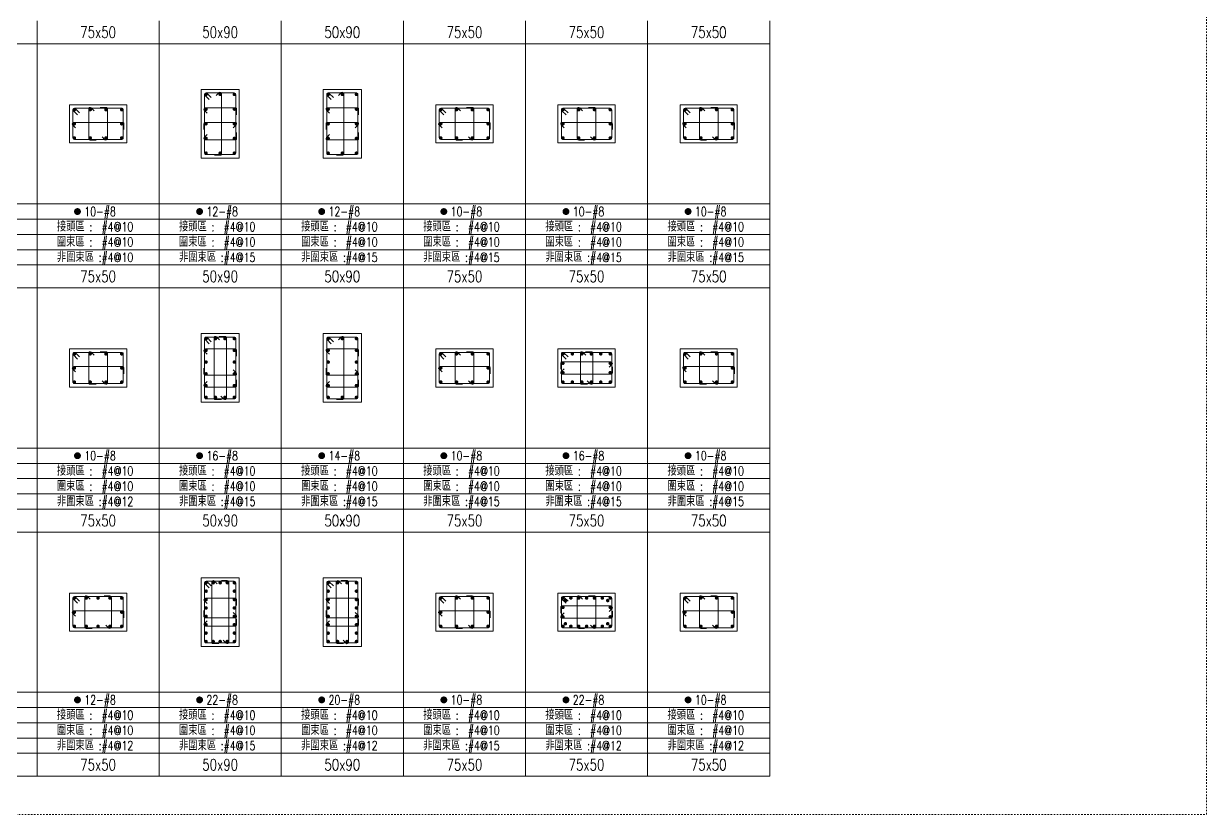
# Model space of a CAD drawing. Header units: millimetres. Extents: x 0 to 6378, y -2056 to 0.
# Drawn here: x 1614 to 3164, y -2056 to -1020 of the extents above; entities that cross this region are included whole.
import ezdxf
from ezdxf.enums import TextEntityAlignment as Align

# ---------------------------------------------------------------- set-up
doc = ezdxf.new("R2010")
doc.units = ezdxf.units.MM
doc.linetypes.add('DOT', pattern=[4, 2, -2])
for name, color, linetype in [('GirdBoundary', 3, 'Continuous'), ('GirdInner', 3, 'Continuous'), ('主筋斷面', 3, 'Continuous'), ('圖框', 7, 'DOT'), ('文字-主筋根數', 3, 'Continuous'), ('文字-剪力筋', 3, 'Continuous'), ('文字-剪力筋-BC', 3, 'Continuous'), ('文字-剪力筋-圍束區', 3, 'Continuous'), ('文字-斷面尺寸', 3, 'Continuous'), ('柱斷面線', 3, 'Continuous'), ('箍筋線', 2, 'Continuous')]:
    doc.layers.add(name, color=color, linetype=linetype)
doc.styles.add('simplex', font='simplex.shx', dxfattribs={"height": 0.2, "bigfont": 'chineset.shx'})

# ---------------------------------------------------------------- blocks, each defined once
blk = doc.blocks.new('Circle_Filled')
at = {"const_width": 0.5}
blk.add_lwpolyline([(-0.25, 0, 1), (0.25, 0, 1)], format="xyb", close=True, dxfattribs=at)

msp = doc.modelspace()

# ---------------------------------------------------------------- linework, layer by layer
at = {"layer": 'GirdBoundary', "lineweight": 5}
for points in [[(2592, -1016), (2592, -1046)], [(2592, -1046), (2592, -1256)], [(2592, -1256), (2592, -1276)], [(2592, -1276), (2592, -1296)], [(2592, -1296), (2592, -1316)], [(2592, -1316), (2592, -1336)], [(2592, -1336), (2592, -1366)], [(2592, -1366), (2592, -1576)], [(2592, -1576), (2592, -1596)], [(2592, -1596), (2592, -1616)], [(2592, -1616), (2592, -1636)], [(2592, -1636), (2592, -1656)], [(2592, -1656), (2592, -1686)], [(2592, -1686), (2592, -1896)], [(2592, -1896), (2592, -1916)], [(2592, -1916), (2592, -1936)], [(2592, -1936), (2592, -1956)], [(2592, -1956), (2592, -1976)], [(2592, -1976), (2592, -2006)], [(1472, -2006), (1632, -2006)], [(1632, -2006), (1792, -2006)], [(1792, -2006), (1952, -2006)], [(1952, -2006), (2112, -2006)], [(2112, -2006), (2272, -2006)], [(2272, -2006), (2432, -2006)], [(2432, -2006), (2592, -2006)]]:
    msp.add_lwpolyline(points, dxfattribs=at)
at = {"layer": 'GirdInner', "lineweight": 5}
for points in [[(1632, -1016), (1632, -1046)], [(1792, -1016), (1792, -1046)], [(1952, -1016), (1952, -1046)], [(2112, -1016), (2112, -1046)], [(2272, -1016), (2272, -1046)], [(2432, -1016), (2432, -1046)], [(1472, -1046), (1632, -1046)], [(1632, -1046), (1792, -1046)], [(1632, -1046), (1632, -1256)], [(1792, -1046), (1952, -1046)], [(1792, -1046), (1792, -1256)], [(1952, -1046), (2112, -1046)], [(1952, -1046), (1952, -1256)], [(2112, -1046), (2272, -1046)], [(2112, -1046), (2112, -1256)], [(2272, -1046), (2432, -1046)], [(2272, -1046), (2272, -1256)], [(2432, -1046), (2592, -1046)], [(2432, -1046), (2432, -1256)], [(1472, -1256), (1632, -1256)], [(1632, -1256), (1792, -1256)], [(1632, -1256), (1632, -1276)], [(1792, -1256), (1952, -1256)], [(1792, -1256), (1792, -1276)], [(1952, -1256), (2112, -1256)], [(1952, -1256), (1952, -1276)], [(2112, -1256), (2272, -1256)], [(2112, -1256), (2112, -1276)], [(2272, -1256), (2432, -1256)], [(2272, -1256), (2272, -1276)], [(2432, -1256), (2592, -1256)], [(2432, -1256), (2432, -1276)], [(1472, -1276), (1632, -1276)], [(1632, -1276), (1792, -1276)], [(1632, -1276), (1632, -1296)], [(1792, -1276), (1952, -1276)], [(1792, -1276), (1792, -1296)], [(1952, -1276), (2112, -1276)], [(1952, -1276), (1952, -1296)], [(2112, -1276), (2272, -1276)], [(2112, -1276), (2112, -1296)], [(2272, -1276), (2432, -1276)], [(2272, -1276), (2272, -1296)], [(2432, -1276), (2592, -1276)], [(2432, -1276), (2432, -1296)], [(1472, -1296), (1632, -1296)], [(1632, -1296), (1792, -1296)], [(1632, -1296), (1632, -1316)], [(1792, -1296), (1952, -1296)], [(1792, -1296), (1792, -1316)], [(1952, -1296), (2112, -1296)], [(1952, -1296), (1952, -1316)], [(2112, -1296), (2272, -1296)], [(2112, -1296), (2112, -1316)], [(2272, -1296), (2432, -1296)], [(2272, -1296), (2272, -1316)], [(2432, -1296), (2592, -1296)], [(2432, -1296), (2432, -1316)], [(1472, -1316), (1632, -1316)], [(1632, -1316), (1792, -1316)], [(1632, -1316), (1632, -1336)], [(1792, -1316), (1952, -1316)], [(1792, -1316), (1792, -1336)], [(1952, -1316), (2112, -1316)], [(1952, -1316), (1952, -1336)], [(2112, -1316), (2272, -1316)], [(2112, -1316), (2112, -1336)], [(2272, -1316), (2432, -1316)], [(2272, -1316), (2272, -1336)], [(2432, -1316), (2592, -1316)], [(2432, -1316), (2432, -1336)], [(1472, -1336), (1632, -1336)], [(1632, -1336), (1792, -1336)], [(1632, -1336), (1632, -1366)], [(1792, -1336), (1952, -1336)], [(1792, -1336), (1792, -1366)], [(1952, -1336), (2112, -1336)], [(1952, -1336), (1952, -1366)], [(2112, -1336), (2272, -1336)], [(2112, -1336), (2112, -1366)], [(2272, -1336), (2432, -1336)], [(2272, -1336), (2272, -1366)], [(2432, -1336), (2592, -1336)], [(2432, -1336), (2432, -1366)], [(1472, -1366), (1632, -1366)], [(1632, -1366), (1792, -1366)], [(1632, -1366), (1632, -1576)], [(1792, -1366), (1952, -1366)], [(1792, -1366), (1792, -1576)], [(1952, -1366), (2112, -1366)], [(1952, -1366), (1952, -1576)], [(2112, -1366), (2272, -1366)], [(2112, -1366), (2112, -1576)], [(2272, -1366), (2432, -1366)], [(2272, -1366), (2272, -1576)], [(2432, -1366), (2592, -1366)], [(2432, -1366), (2432, -1576)], [(1472, -1576), (1632, -1576)], [(1632, -1576), (1792, -1576)], [(1632, -1576), (1632, -1596)], [(1792, -1576), (1952, -1576)], [(1792, -1576), (1792, -1596)], [(1952, -1576), (2112, -1576)], [(1952, -1576), (1952, -1596)], [(2112, -1576), (2272, -1576)], [(2112, -1576), (2112, -1596)], [(2272, -1576), (2432, -1576)], [(2272, -1576), (2272, -1596)], [(2432, -1576), (2592, -1576)], [(2432, -1576), (2432, -1596)], [(1472, -1596), (1632, -1596)], [(1632, -1596), (1792, -1596)], [(1632, -1596), (1632, -1616)], [(1792, -1596), (1952, -1596)], [(1792, -1596), (1792, -1616)], [(1952, -1596), (2112, -1596)], [(1952, -1596), (1952, -1616)], [(2112, -1596), (2272, -1596)], [(2112, -1596), (2112, -1616)], [(2272, -1596), (2432, -1596)], [(2272, -1596), (2272, -1616)], [(2432, -1596), (2592, -1596)], [(2432, -1596), (2432, -1616)], [(1472, -1616), (1632, -1616)], [(1632, -1616), (1792, -1616)], [(1632, -1616), (1632, -1636)], [(1792, -1616), (1952, -1616)], [(1792, -1616), (1792, -1636)], [(1952, -1616), (2112, -1616)], [(1952, -1616), (1952, -1636)], [(2112, -1616), (2272, -1616)], [(2112, -1616), (2112, -1636)], [(2272, -1616), (2432, -1616)], [(2272, -1616), (2272, -1636)], [(2432, -1616), (2592, -1616)], [(2432, -1616), (2432, -1636)], [(1472, -1636), (1632, -1636)], [(1632, -1636), (1792, -1636)], [(1632, -1636), (1632, -1656)], [(1792, -1636), (1952, -1636)], [(1792, -1636), (1792, -1656)], [(1952, -1636), (2112, -1636)], [(1952, -1636), (1952, -1656)], [(2112, -1636), (2272, -1636)], [(2112, -1636), (2112, -1656)], [(2272, -1636), (2432, -1636)], [(2272, -1636), (2272, -1656)], [(2432, -1636), (2592, -1636)], [(2432, -1636), (2432, -1656)], [(1472, -1656), (1632, -1656)], [(1632, -1656), (1792, -1656)], [(1632, -1656), (1632, -1686)], [(1792, -1656), (1952, -1656)], [(1792, -1656), (1792, -1686)], [(1952, -1656), (2112, -1656)], [(1952, -1656), (1952, -1686)], [(2112, -1656), (2272, -1656)], [(2112, -1656), (2112, -1686)], [(2272, -1656), (2432, -1656)], [(2272, -1656), (2272, -1686)], [(2432, -1656), (2592, -1656)], [(2432, -1656), (2432, -1686)], [(1472, -1686), (1632, -1686)], [(1632, -1686), (1792, -1686)], [(1632, -1686), (1632, -1896)], [(1792, -1686), (1952, -1686)], [(1792, -1686), (1792, -1896)], [(1952, -1686), (2112, -1686)], [(1952, -1686), (1952, -1896)], [(2112, -1686), (2272, -1686)], [(2112, -1686), (2112, -1896)], [(2272, -1686), (2432, -1686)], [(2272, -1686), (2272, -1896)], [(2432, -1686), (2592, -1686)], [(2432, -1686), (2432, -1896)], [(1472, -1896), (1632, -1896)], [(1632, -1896), (1792, -1896)], [(1632, -1896), (1632, -1916)], [(1792, -1896), (1952, -1896)], [(1792, -1896), (1792, -1916)], [(1952, -1896), (2112, -1896)], [(1952, -1896), (1952, -1916)], [(2112, -1896), (2272, -1896)], [(2112, -1896), (2112, -1916)], [(2272, -1896), (2432, -1896)], [(2272, -1896), (2272, -1916)], [(2432, -1896), (2592, -1896)], [(2432, -1896), (2432, -1916)], [(1472, -1916), (1632, -1916)], [(1632, -1916), (1792, -1916)], [(1632, -1916), (1632, -1936)], [(1792, -1916), (1952, -1916)], [(1792, -1916), (1792, -1936)], [(1952, -1916), (2112, -1916)], [(1952, -1916), (1952, -1936)], [(2112, -1916), (2272, -1916)], [(2112, -1916), (2112, -1936)], [(2272, -1916), (2432, -1916)], [(2272, -1916), (2272, -1936)], [(2432, -1916), (2592, -1916)], [(2432, -1916), (2432, -1936)], [(1472, -1936), (1632, -1936)], [(1632, -1936), (1792, -1936)], [(1632, -1936), (1632, -1956)], [(1792, -1936), (1952, -1936)], [(1792, -1936), (1792, -1956)], [(1952, -1936), (2112, -1936)], [(1952, -1936), (1952, -1956)], [(2112, -1936), (2272, -1936)], [(2112, -1936), (2112, -1956)], [(2272, -1936), (2432, -1936)], [(2272, -1936), (2272, -1956)], [(2432, -1936), (2592, -1936)], [(2432, -1936), (2432, -1956)], [(1472, -1956), (1632, -1956)], [(1632, -1956), (1792, -1956)], [(1632, -1956), (1632, -1976)], [(1792, -1956), (1952, -1956)], [(1792, -1956), (1792, -1976)], [(1952, -1956), (2112, -1956)], [(1952, -1956), (1952, -1976)], [(2112, -1956), (2272, -1956)], [(2112, -1956), (2112, -1976)], [(2272, -1956), (2432, -1956)], [(2272, -1956), (2272, -1976)], [(2432, -1956), (2592, -1956)], [(2432, -1956), (2432, -1976)], [(1472, -1976), (1632, -1976)], [(1632, -1976), (1792, -1976)], [(1632, -1976), (1632, -2006)], [(1792, -1976), (1952, -1976)], [(1792, -1976), (1792, -2006)], [(1952, -1976), (2112, -1976)], [(1952, -1976), (1952, -2006)], [(2112, -1976), (2272, -1976)], [(2112, -1976), (2112, -2006)], [(2272, -1976), (2432, -1976)], [(2272, -1976), (2272, -2006)], [(2432, -1976), (2592, -1976)], [(2432, -1976), (2432, -2006)]]:
    msp.add_lwpolyline(points, dxfattribs=at)
at = {"layer": '圖框', "lineweight": 5}
msp.add_lwpolyline([(0, -2056), (3164, -2056), (3164, 0), (0, 0), (0, -2056)], dxfattribs=at)
at = {"layer": '柱斷面線', "lineweight": 5}
for points in [[(1847, -1196), (1897, -1196), (1897, -1106), (1847, -1106), (1847, -1196)], [(2007, -1196), (2057, -1196), (2057, -1106), (2007, -1106), (2007, -1196)], [(1674.5, -1176), (1749.5, -1176), (1749.5, -1126), (1674.5, -1126), (1674.5, -1176)], [(2154.5, -1176), (2229.5, -1176), (2229.5, -1126), (2154.5, -1126), (2154.5, -1176)], [(2314.5, -1176), (2389.5, -1176), (2389.5, -1126), (2314.5, -1126), (2314.5, -1176)], [(2474.5, -1176), (2549.5, -1176), (2549.5, -1126), (2474.5, -1126), (2474.5, -1176)], [(1847, -1516), (1897, -1516), (1897, -1426), (1847, -1426), (1847, -1516)], [(2007, -1516), (2057, -1516), (2057, -1426), (2007, -1426), (2007, -1516)], [(1674.5, -1496), (1749.5, -1496), (1749.5, -1446), (1674.5, -1446), (1674.5, -1496)], [(2154.5, -1496), (2229.5, -1496), (2229.5, -1446), (2154.5, -1446), (2154.5, -1496)], [(2314.5, -1496), (2389.5, -1496), (2389.5, -1446), (2314.5, -1446), (2314.5, -1496)], [(2474.5, -1496), (2549.5, -1496), (2549.5, -1446), (2474.5, -1446), (2474.5, -1496)], [(1847, -1836), (1897, -1836), (1897, -1746), (1847, -1746), (1847, -1836)], [(2007, -1836), (2057, -1836), (2057, -1746), (2007, -1746), (2007, -1836)], [(1674.5, -1816), (1749.5, -1816), (1749.5, -1766), (1674.5, -1766), (1674.5, -1816)], [(2154.5, -1816), (2229.5, -1816), (2229.5, -1766), (2154.5, -1766), (2154.5, -1816)], [(2314.5, -1816), (2389.5, -1816), (2389.5, -1766), (2314.5, -1766), (2314.5, -1816)], [(2474.5, -1816), (2549.5, -1816), (2549.5, -1766), (2474.5, -1766), (2474.5, -1816)]]:
    msp.add_lwpolyline(points, dxfattribs=at)
at = {"layer": '箍筋線', "lineweight": 5}
for points in [[(1860.3, -1116.6), (1854.9, -1111.2, 0.668179), (1851.6, -1112.5), (1851.6, -1189.5, 0.414214), (1853.5, -1191.4), (1890.5, -1191.4, 0.414214), (1892.4, -1189.5), (1892.4, -1112.5, 0.414214), (1890.5, -1110.6), (1853.5, -1110.6, 0.668179), (1852.2, -1113.9), (1857.6, -1119.3)], [(1866.8, -1114.1), (1870.7, -1110.2, -0.668179), (1873.9, -1111.6), (1873.9, -1190.4, -0.414214), (1872, -1192.3), (1864.4, -1192.3)], [(2020.3, -1116.6), (2014.9, -1111.2, 0.668179), (2011.6, -1112.5), (2011.6, -1189.5, 0.414214), (2013.5, -1191.4), (2050.5, -1191.4, 0.414214), (2052.4, -1189.5), (2052.4, -1112.5, 0.414214), (2050.5, -1110.6), (2013.5, -1110.6, 0.668179), (2012.2, -1113.9), (2017.6, -1119.3)], [(2026.8, -1114.1), (2030.7, -1110.2, -0.668179), (2033.9, -1111.6), (2033.9, -1190.4, -0.414214), (2032, -1192.3), (2024.4, -1192.3)], [(1687.8, -1136.6), (1682.4, -1131.2, 0.668179), (1679.1, -1132.5), (1679.1, -1169.5, 0.414214), (1681, -1171.4), (1743, -1171.4, 0.414214), (1744.9, -1169.5), (1744.9, -1132.5, 0.414214), (1743, -1130.6), (1681, -1130.6, 0.668179), (1679.7, -1133.9), (1685.1, -1139.3)], [(1706.8, -1134.1), (1703, -1130.2, 0.668179), (1699.8, -1131.6), (1699.8, -1170.4, 0.414214), (1701.7, -1172.3), (1709.3, -1172.3)], [(1717.2, -1167.9), (1721, -1171.8, 0.668179), (1724.2, -1170.4), (1724.2, -1131.6, 0.414214), (1722.3, -1129.7), (1714.7, -1129.7)], [(1855.1, -1136.9), (1851.2, -1133.1, -0.668179), (1852.6, -1129.9), (1891.4, -1129.9, -0.414214), (1893.3, -1131.8), (1893.3, -1139.4)], [(2015.1, -1136.9), (2011.2, -1133.1, -0.668179), (2012.6, -1129.9), (2051.4, -1129.9, -0.414214), (2053.3, -1131.8), (2053.3, -1139.4)], [(2167.8, -1136.6), (2162.4, -1131.2, 0.668179), (2159.1, -1132.5), (2159.1, -1169.5, 0.414214), (2161, -1171.4), (2223, -1171.4, 0.414214), (2224.9, -1169.5), (2224.9, -1132.5, 0.414214), (2223, -1130.6), (2161, -1130.6, 0.668179), (2159.7, -1133.9), (2165.1, -1139.3)], [(2186.8, -1134.1), (2183, -1130.2, 0.668179), (2179.8, -1131.6), (2179.8, -1170.4, 0.414214), (2181.7, -1172.3), (2189.3, -1172.3)], [(2197.2, -1167.9), (2201, -1171.8, 0.668179), (2204.2, -1170.4), (2204.2, -1131.6, 0.414214), (2202.3, -1129.7), (2194.7, -1129.7)], [(2327.8, -1136.6), (2322.4, -1131.2, 0.668179), (2319.1, -1132.5), (2319.1, -1169.5, 0.414214), (2321, -1171.4), (2383, -1171.4, 0.414214), (2384.9, -1169.5), (2384.9, -1132.5, 0.414214), (2383, -1130.6), (2321, -1130.6, 0.668179), (2319.7, -1133.9), (2325.1, -1139.3)], [(2346.8, -1134.1), (2343, -1130.2, 0.668179), (2339.8, -1131.6), (2339.8, -1170.4, 0.414214), (2341.7, -1172.3), (2349.3, -1172.3)], [(2357.2, -1167.9), (2361, -1171.8, 0.668179), (2364.2, -1170.4), (2364.2, -1131.6, 0.414214), (2362.3, -1129.7), (2354.7, -1129.7)], [(2487.8, -1136.6), (2482.4, -1131.2, 0.668179), (2479.1, -1132.5), (2479.1, -1169.5, 0.414214), (2481, -1171.4), (2543, -1171.4, 0.414214), (2544.9, -1169.5), (2544.9, -1132.5, 0.414214), (2543, -1130.6), (2481, -1130.6, 0.668179), (2479.7, -1133.9), (2485.1, -1139.3)], [(2506.8, -1134.1), (2503, -1130.2, 0.668179), (2499.8, -1131.6), (2499.8, -1170.4, 0.414214), (2501.7, -1172.3), (2509.3, -1172.3)], [(2517.2, -1167.9), (2521, -1171.8, 0.668179), (2524.2, -1170.4), (2524.2, -1131.6, 0.414214), (2522.3, -1129.7), (2514.7, -1129.7)], [(1682.6, -1156.2), (1678.7, -1152.3, -0.668179), (1680.1, -1149.1), (1743.9, -1149.1, -0.414214), (1745.8, -1151), (1745.8, -1158.6)], [(1888.9, -1156.2), (1892.8, -1152.3, 0.668179), (1891.4, -1149.1), (1852.6, -1149.1, 0.414214), (1850.7, -1151), (1850.7, -1158.6)], [(2048.9, -1156.2), (2052.8, -1152.3, 0.668179), (2051.4, -1149.1), (2012.6, -1149.1, 0.414214), (2010.7, -1151), (2010.7, -1158.6)], [(2162.6, -1156.2), (2158.7, -1152.3, -0.668179), (2160.1, -1149.1), (2223.9, -1149.1, -0.414214), (2225.8, -1151), (2225.8, -1158.6)], [(2322.6, -1156.2), (2318.7, -1152.3, -0.668179), (2320.1, -1149.1), (2383.9, -1149.1, -0.414214), (2385.8, -1151), (2385.8, -1158.6)], [(2482.6, -1156.2), (2478.7, -1152.3, -0.668179), (2480.1, -1149.1), (2543.9, -1149.1, -0.414214), (2545.8, -1151), (2545.8, -1158.6)], [(1855.1, -1165.1), (1851.2, -1168.9, 0.668179), (1852.6, -1172.1), (1891.4, -1172.1, 0.414214), (1893.3, -1170.2), (1893.3, -1162.6)], [(2015.1, -1165.1), (2011.2, -1168.9, 0.668179), (2012.6, -1172.1), (2051.4, -1172.1, 0.414214), (2053.3, -1170.2), (2053.3, -1162.6)], [(1860.3, -1436.6), (1854.9, -1431.2, 0.668179), (1851.6, -1432.5), (1851.6, -1509.5, 0.414214), (1853.5, -1511.4), (1890.5, -1511.4, 0.414214), (1892.4, -1509.5), (1892.4, -1432.5, 0.414214), (1890.5, -1430.6), (1853.5, -1430.6, 0.668179), (1852.2, -1433.9), (1857.6, -1439.3)], [(1871, -1434.1), (1867.2, -1430.2, 0.668179), (1863.9, -1431.6), (1863.9, -1510.4, 0.414214), (1865.8, -1512.3), (1873.5, -1512.3)], [(1873, -1507.9), (1876.8, -1511.8, 0.668179), (1880.1, -1510.4), (1880.1, -1431.6, 0.414214), (1878.2, -1429.7), (1870.5, -1429.7)], [(2020.3, -1436.6), (2014.9, -1431.2, 0.668179), (2011.6, -1432.5), (2011.6, -1509.5, 0.414214), (2013.5, -1511.4), (2050.5, -1511.4, 0.414214), (2052.4, -1509.5), (2052.4, -1432.5, 0.414214), (2050.5, -1430.6), (2013.5, -1430.6, 0.668179), (2012.2, -1433.9), (2017.6, -1439.3)], [(2026.8, -1434.1), (2030.7, -1430.2, -0.668179), (2033.9, -1431.6), (2033.9, -1510.4, -0.414214), (2032, -1512.3), (2024.4, -1512.3)], [(1687.8, -1456.6), (1682.4, -1451.2, 0.668179), (1679.1, -1452.5), (1679.1, -1489.5, 0.414214), (1681, -1491.4), (1743, -1491.4, 0.414214), (1744.9, -1489.5), (1744.9, -1452.5, 0.414214), (1743, -1450.6), (1681, -1450.6, 0.668179), (1679.7, -1453.9), (1685.1, -1459.3)], [(1706.8, -1454.1), (1703, -1450.2, 0.668179), (1699.8, -1451.6), (1699.8, -1490.4, 0.414214), (1701.7, -1492.3), (1709.3, -1492.3)], [(1717.2, -1487.9), (1721, -1491.8, 0.668179), (1724.2, -1490.4), (1724.2, -1451.6, 0.414214), (1722.3, -1449.7), (1714.7, -1449.7)], [(1855.1, -1453.1), (1851.2, -1449.3, -0.668179), (1852.6, -1446), (1891.4, -1446, -0.414214), (1893.3, -1447.9), (1893.3, -1455.5)], [(2015.1, -1453.1), (2011.2, -1449.3, -0.668179), (2012.6, -1446), (2051.4, -1446, -0.414214), (2053.3, -1447.9), (2053.3, -1455.5)], [(2167.8, -1456.6), (2162.4, -1451.2, 0.668179), (2159.1, -1452.5), (2159.1, -1489.5, 0.414214), (2161, -1491.4), (2223, -1491.4, 0.414214), (2224.9, -1489.5), (2224.9, -1452.5, 0.414214), (2223, -1450.6), (2161, -1450.6, 0.668179), (2159.7, -1453.9), (2165.1, -1459.3)], [(2186.8, -1454.1), (2183, -1450.2, 0.668179), (2179.8, -1451.6), (2179.8, -1490.4, 0.414214), (2181.7, -1492.3), (2189.3, -1492.3)], [(2197.2, -1487.9), (2201, -1491.8, 0.668179), (2204.2, -1490.4), (2204.2, -1451.6, 0.414214), (2202.3, -1449.7), (2194.7, -1449.7)], [(2327.8, -1456.6), (2322.4, -1451.2, 0.668179), (2319.1, -1452.5), (2319.1, -1489.5, 0.414214), (2321, -1491.4), (2383, -1491.4, 0.414214), (2384.9, -1489.5), (2384.9, -1452.5, 0.414214), (2383, -1450.6), (2321, -1450.6, 0.668179), (2319.7, -1453.9), (2325.1, -1459.3)], [(2351, -1454.1), (2347.2, -1450.2, 0.668179), (2343.9, -1451.6), (2343.9, -1490.4, 0.414214), (2345.8, -1492.3), (2353.4, -1492.3)], [(2353, -1487.9), (2356.8, -1491.8, 0.668179), (2360.1, -1490.4), (2360.1, -1451.6, 0.414214), (2358.2, -1449.7), (2350.6, -1449.7)], [(2487.8, -1456.6), (2482.4, -1451.2, 0.668179), (2479.1, -1452.5), (2479.1, -1489.5, 0.414214), (2481, -1491.4), (2543, -1491.4, 0.414214), (2544.9, -1489.5), (2544.9, -1452.5, 0.414214), (2543, -1450.6), (2481, -1450.6, 0.668179), (2479.7, -1453.9), (2485.1, -1459.3)], [(2506.8, -1454.1), (2503, -1450.2, 0.668179), (2499.8, -1451.6), (2499.8, -1490.4, 0.414214), (2501.7, -1492.3), (2509.3, -1492.3)], [(2517.2, -1487.9), (2521, -1491.8, 0.668179), (2524.2, -1490.4), (2524.2, -1451.6, 0.414214), (2522.3, -1449.7), (2514.7, -1449.7)], [(1682.6, -1476.2), (1678.7, -1472.3, -0.668179), (1680.1, -1469.1), (1743.9, -1469.1, -0.414214), (1745.8, -1471), (1745.8, -1478.6)], [(1888.9, -1473.5), (1892.8, -1477.3, -0.668179), (1891.4, -1480.6), (1852.6, -1480.6, -0.414214), (1850.7, -1478.7), (1850.7, -1471.1)], [(2048.9, -1473.5), (2052.8, -1477.3, -0.668179), (2051.4, -1480.6), (2012.6, -1480.6, -0.414214), (2010.7, -1478.7), (2010.7, -1471.1)], [(2162.6, -1476.2), (2158.7, -1472.3, -0.668179), (2160.1, -1469.1), (2223.9, -1469.1, -0.414214), (2225.8, -1471), (2225.8, -1478.6)], [(2381.4, -1470), (2385.3, -1466.2, 0.668179), (2383.9, -1462.9), (2320.1, -1462.9, 0.414214), (2318.2, -1464.8), (2318.2, -1472.5)], [(2322.6, -1472), (2318.7, -1475.8, 0.668179), (2320.1, -1479.1), (2383.9, -1479.1, 0.414214), (2385.8, -1477.2), (2385.8, -1469.5)], [(2482.6, -1476.2), (2478.7, -1472.3, -0.668179), (2480.1, -1469.1), (2543.9, -1469.1, -0.414214), (2545.8, -1471), (2545.8, -1478.6)], [(1855.1, -1488.9), (1851.2, -1492.7, 0.668179), (1852.6, -1496), (1891.4, -1496, 0.414214), (1893.3, -1494.1), (1893.3, -1486.5)], [(2015.1, -1488.9), (2011.2, -1492.7, 0.668179), (2012.6, -1496), (2051.4, -1496, 0.414214), (2053.3, -1494.1), (2053.3, -1486.5)], [(1860.3, -1756.6), (1854.9, -1751.2, 0.668179), (1851.6, -1752.5), (1851.6, -1829.5, 0.414214), (1853.5, -1831.4), (1890.5, -1831.4, 0.414214), (1892.4, -1829.5), (1892.4, -1752.5, 0.414214), (1890.5, -1750.6), (1853.5, -1750.6, 0.668179), (1852.2, -1753.9), (1857.6, -1759.3)], [(1867.9, -1754.1), (1864.1, -1750.2, 0.668179), (1860.9, -1751.6), (1860.9, -1830.4, 0.414214), (1862.8, -1832.3), (1870.4, -1832.3)], [(1876.1, -1827.9), (1879.9, -1831.8, 0.668179), (1883.1, -1830.4), (1883.1, -1751.6, 0.414214), (1881.2, -1749.7), (1873.6, -1749.7)], [(2020.3, -1756.6), (2014.9, -1751.2, 0.668179), (2011.6, -1752.5), (2011.6, -1829.5, 0.414214), (2013.5, -1831.4), (2050.5, -1831.4, 0.414214), (2052.4, -1829.5), (2052.4, -1752.5, 0.414214), (2050.5, -1750.6), (2013.5, -1750.6, 0.668179), (2012.2, -1753.9), (2017.6, -1759.3)], [(2031, -1754.1), (2027.2, -1750.2, 0.668179), (2023.9, -1751.6), (2023.9, -1830.4, 0.414214), (2025.8, -1832.3), (2033.5, -1832.3)], [(2033, -1827.9), (2036.8, -1831.8, 0.668179), (2040.1, -1830.4), (2040.1, -1751.6, 0.414214), (2038.2, -1749.7), (2030.5, -1749.7)], [(1687.8, -1776.6), (1682.4, -1771.2, 0.668179), (1679.1, -1772.5), (1679.1, -1809.5, 0.414214), (1681, -1811.4), (1743, -1811.4, 0.414214), (1744.9, -1809.5), (1744.9, -1772.5, 0.414214), (1743, -1770.6), (1681, -1770.6, 0.668179), (1679.7, -1773.9), (1685.1, -1779.3)], [(1701.7, -1774.1), (1697.9, -1770.2, 0.668179), (1694.6, -1771.6), (1694.6, -1810.4, 0.414214), (1696.5, -1812.3), (1704.1, -1812.3)], [(1722.3, -1807.9), (1726.1, -1811.8, 0.668179), (1729.4, -1810.4), (1729.4, -1771.6, 0.414214), (1727.5, -1769.7), (1719.9, -1769.7)], [(1855.1, -1779.7), (1851.2, -1775.9, -0.668179), (1852.6, -1772.6), (1891.4, -1772.6, -0.414214), (1893.3, -1774.5), (1893.3, -1782.1)], [(2015.1, -1779.7), (2011.2, -1775.9, -0.668179), (2012.6, -1772.6), (2051.4, -1772.6, -0.414214), (2053.3, -1774.5), (2053.3, -1782.1)], [(2167.8, -1776.6), (2162.4, -1771.2, 0.668179), (2159.1, -1772.5), (2159.1, -1809.5, 0.414214), (2161, -1811.4), (2223, -1811.4, 0.414214), (2224.9, -1809.5), (2224.9, -1772.5, 0.414214), (2223, -1770.6), (2161, -1770.6, 0.668179), (2159.7, -1773.9), (2165.1, -1779.3)], [(2186.8, -1774.1), (2183, -1770.2, 0.668179), (2179.8, -1771.6), (2179.8, -1810.4, 0.414214), (2181.7, -1812.3), (2189.3, -1812.3)], [(2197.2, -1807.9), (2201, -1811.8, 0.668179), (2204.2, -1810.4), (2204.2, -1771.6, 0.414214), (2202.3, -1769.7), (2194.7, -1769.7)], [(2327.8, -1776.6), (2322.4, -1771.2, 0.668179), (2319.1, -1772.5), (2319.1, -1809.5, 0.414214), (2321, -1811.4), (2383, -1811.4, 0.414214), (2384.9, -1809.5), (2384.9, -1772.5, 0.414214), (2383, -1770.6), (2321, -1770.6, 0.668179), (2319.7, -1773.9), (2325.1, -1779.3)], [(2346.8, -1774.1), (2343, -1770.2, 0.668179), (2339.8, -1771.6), (2339.8, -1810.4, 0.414214), (2341.7, -1812.3), (2349.3, -1812.3)], [(2357.2, -1807.9), (2361, -1811.8, 0.668179), (2364.2, -1810.4), (2364.2, -1771.6, 0.414214), (2362.3, -1769.7), (2354.7, -1769.7)], [(2487.8, -1776.6), (2482.4, -1771.2, 0.668179), (2479.1, -1772.5), (2479.1, -1809.5, 0.414214), (2481, -1811.4), (2543, -1811.4, 0.414214), (2544.9, -1809.5), (2544.9, -1772.5, 0.414214), (2543, -1770.6), (2481, -1770.6, 0.668179), (2479.7, -1773.9), (2485.1, -1779.3)], [(2506.8, -1774.1), (2503, -1770.2, 0.668179), (2499.8, -1771.6), (2499.8, -1810.4, 0.414214), (2501.7, -1812.3), (2509.3, -1812.3)], [(2517.2, -1807.9), (2521, -1811.8, 0.668179), (2524.2, -1810.4), (2524.2, -1771.6, 0.414214), (2522.3, -1769.7), (2514.7, -1769.7)], [(1682.6, -1796.2), (1678.7, -1792.3, -0.668179), (1680.1, -1789.1), (1743.9, -1789.1, -0.414214), (1745.8, -1791), (1745.8, -1798.6)], [(1888.9, -1791.3), (1892.8, -1795.1, -0.668179), (1891.4, -1798.4), (1852.6, -1798.4, -0.414214), (1850.7, -1796.5), (1850.7, -1788.9)], [(2048.9, -1791.3), (2052.8, -1795.1, -0.668179), (2051.4, -1798.4), (2012.6, -1798.4, -0.414214), (2010.7, -1796.5), (2010.7, -1788.9)], [(2162.6, -1796.2), (2158.7, -1792.3, -0.668179), (2160.1, -1789.1), (2223.9, -1789.1, -0.414214), (2225.8, -1791), (2225.8, -1798.6)], [(2381.4, -1790), (2385.3, -1786.2, 0.668179), (2383.9, -1782.9), (2320.1, -1782.9, 0.414214), (2318.2, -1784.8), (2318.2, -1792.5)], [(2322.6, -1792), (2318.7, -1795.8, 0.668179), (2320.1, -1799.1), (2383.9, -1799.1, 0.414214), (2385.8, -1797.2), (2385.8, -1789.5)], [(2482.6, -1796.2), (2478.7, -1792.3, -0.668179), (2480.1, -1789.1), (2543.9, -1789.1, -0.414214), (2545.8, -1791), (2545.8, -1798.6)], [(1855.1, -1802.3), (1851.2, -1806.1, 0.668179), (1852.6, -1809.4), (1891.4, -1809.4, 0.414214), (1893.3, -1807.5), (1893.3, -1799.9)], [(2015.1, -1802.3), (2011.2, -1806.1, 0.668179), (2012.6, -1809.4), (2051.4, -1809.4, 0.414214), (2053.3, -1807.5), (2053.3, -1799.9)]]:
    msp.add_lwpolyline(points, format="xyb", dxfattribs=at)

# ---------------------------------------------------------------- block references
at = {"layer": '主筋斷面', "lineweight": 5}
for p, xscale, yscale in [((1853.5, -1112.5), 4.572000026702881, 4.572000026702881), ((1872, -1112.5), 4.572000026702881, 4.572000026702881), ((1890.5, -1112.5), 4.572000026702881, 4.572000026702881), ((2013.5, -1112.5), 4.572000026702881, 4.572000026702881), ((2032, -1112.5), 4.572000026702881, 4.572000026702881), ((2050.5, -1112.5), 4.572000026702881, 4.572000026702881), ((1681, -1132.5), 4.572000026702881, 4.572000026702881), ((1701.7, -1132.5), 4.572000026702881, 4.572000026702881), ((1722.3, -1132.5), 4.572000026702881, 4.572000026702881), ((1743, -1132.5), 4.572000026702881, 4.572000026702881), ((1853.5, -1131.8), 4.572000026702881, 4.572000026702881), ((1890.5, -1131.8), 4.572000026702881, 4.572000026702881), ((2013.5, -1131.8), 4.572000026702881, 4.572000026702881), ((2050.5, -1131.8), 4.572000026702881, 4.572000026702881), ((2161, -1132.5), 4.572000026702881, 4.572000026702881), ((2181.7, -1132.5), 4.572000026702881, 4.572000026702881), ((2202.3, -1132.5), 4.572000026702881, 4.572000026702881), ((2223, -1132.5), 4.572000026702881, 4.572000026702881), ((2321, -1132.5), 4.572000026702881, 4.572000026702881), ((2341.7, -1132.5), 4.572000026702881, 4.572000026702881), ((2362.3, -1132.5), 4.572000026702881, 4.572000026702881), ((2383, -1132.5), 4.572000026702881, 4.572000026702881), ((2481, -1132.5), 4.572000026702881, 4.572000026702881), ((2501.7, -1132.5), 4.572000026702881, 4.572000026702881), ((2522.3, -1132.5), 4.572000026702881, 4.572000026702881), ((2543, -1132.5), 4.572000026702881, 4.572000026702881), ((1681, -1151), 4.572000026702881, 4.572000026702881), ((1743, -1151), 4.572000026702881, 4.572000026702881), ((1853.5, -1151), 4.572000026702881, 4.572000026702881), ((1890.5, -1151), 4.572000026702881, 4.572000026702881), ((2013.5, -1151), 4.572000026702881, 4.572000026702881), ((2050.5, -1151), 4.572000026702881, 4.572000026702881), ((2161, -1151), 4.572000026702881, 4.572000026702881), ((2223, -1151), 4.572000026702881, 4.572000026702881), ((2321, -1151), 4.572000026702881, 4.572000026702881), ((2383, -1151), 4.572000026702881, 4.572000026702881), ((2481, -1151), 4.572000026702881, 4.572000026702881), ((2543, -1151), 4.572000026702881, 4.572000026702881), ((1681, -1169.5), 4.572000026702881, 4.572000026702881), ((1701.7, -1169.5), 4.572000026702881, 4.572000026702881), ((1722.3, -1169.5), 4.572000026702881, 4.572000026702881), ((1743, -1169.5), 4.572000026702881, 4.572000026702881), ((1853.5, -1170.2), 4.572000026702881, 4.572000026702881), ((1890.5, -1170.2), 4.572000026702881, 4.572000026702881), ((2013.5, -1170.2), 4.572000026702881, 4.572000026702881), ((2050.5, -1170.2), 4.572000026702881, 4.572000026702881), ((2161, -1169.5), 4.572000026702881, 4.572000026702881), ((2181.7, -1169.5), 4.572000026702881, 4.572000026702881), ((2202.3, -1169.5), 4.572000026702881, 4.572000026702881), ((2223, -1169.5), 4.572000026702881, 4.572000026702881), ((2321, -1169.5), 4.572000026702881, 4.572000026702881), ((2341.7, -1169.5), 4.572000026702881, 4.572000026702881), ((2362.3, -1169.5), 4.572000026702881, 4.572000026702881), ((2383, -1169.5), 4.572000026702881, 4.572000026702881), ((2481, -1169.5), 4.572000026702881, 4.572000026702881), ((2501.7, -1169.5), 4.572000026702881, 4.572000026702881), ((2522.3, -1169.5), 4.572000026702881, 4.572000026702881), ((2543, -1169.5), 4.572000026702881, 4.572000026702881), ((1853.5, -1189.5), 4.572000026702881, 4.572000026702881), ((1872, -1189.5), 4.572000026702881, 4.572000026702881), ((1890.5, -1189.5), 4.572000026702881, 4.572000026702881), ((2013.5, -1189.5), 4.572000026702881, 4.572000026702881), ((2032, -1189.5), 4.572000026702881, 4.572000026702881), ((2050.5, -1189.5), 4.572000026702881, 4.572000026702881), ((1685, -1266), 9, 9), ((1845, -1266), 9, 9), ((2005, -1266), 9, 9), ((2165, -1266), 9, 9), ((2325, -1266), 9, 9), ((2485, -1266), 9, 9), ((1853.5, -1432.5), 4.572000026702881, 4.572000026702881), ((1865.8, -1432.5), 4.572000026702881, 4.572000026702881), ((1878.2, -1432.5), 4.572000026702881, 4.572000026702881), ((1890.5, -1432.5), 4.572000026702881, 4.572000026702881), ((2013.5, -1432.5), 4.572000026702881, 4.572000026702881), ((2032, -1432.5), 4.572000026702881, 4.572000026702881), ((2050.5, -1432.5), 4.572000026702881, 4.572000026702881), ((1681, -1452.5), 4.572000026702881, 4.572000026702881), ((1701.7, -1452.5), 4.572000026702881, 4.572000026702881), ((1722.3, -1452.5), 4.572000026702881, 4.572000026702881), ((1743, -1452.5), 4.572000026702881, 4.572000026702881), ((1853.5, -1447.9), 4.572000026702881, 4.572000026702881), ((1890.5, -1447.9), 4.572000026702881, 4.572000026702881), ((2013.5, -1447.9), 4.572000026702881, 4.572000026702881), ((2050.5, -1447.9), 4.572000026702881, 4.572000026702881), ((2161, -1452.5), 4.572000026702881, 4.572000026702881), ((2181.7, -1452.5), 4.572000026702881, 4.572000026702881), ((2202.3, -1452.5), 4.572000026702881, 4.572000026702881), ((2223, -1452.5), 4.572000026702881, 4.572000026702881), ((2321, -1452.5), 4.572000026702881, 4.572000026702881), ((2333.4, -1452.5), 4.572000026702881, 4.572000026702881), ((2345.8, -1452.5), 4.572000026702881, 4.572000026702881), ((2358.2, -1452.5), 4.572000026702881, 4.572000026702881), ((2370.6, -1452.5), 4.572000026702881, 4.572000026702881), ((2383, -1452.5), 4.572000026702881, 4.572000026702881), ((2481, -1452.5), 4.572000026702881, 4.572000026702881), ((2501.7, -1452.5), 4.572000026702881, 4.572000026702881), ((2522.3, -1452.5), 4.572000026702881, 4.572000026702881), ((2543, -1452.5), 4.572000026702881, 4.572000026702881), ((1681, -1471), 4.572000026702881, 4.572000026702881), ((1743, -1471), 4.572000026702881, 4.572000026702881), ((1853.5, -1463.3), 4.572000026702881, 4.572000026702881), ((1890.5, -1463.3), 4.572000026702881, 4.572000026702881), ((2013.5, -1463.3), 4.572000026702881, 4.572000026702881), ((2050.5, -1463.3), 4.572000026702881, 4.572000026702881), ((2161, -1471), 4.572000026702881, 4.572000026702881), ((2223, -1471), 4.572000026702881, 4.572000026702881), ((2321, -1464.8), 4.572000026702881, 4.572000026702881), ((2383, -1464.8), 4.572000026702881, 4.572000026702881), ((2481, -1471), 4.572000026702881, 4.572000026702881), ((2543, -1471), 4.572000026702881, 4.572000026702881), ((1681, -1489.5), 4.572000026702881, 4.572000026702881), ((1701.7, -1489.5), 4.572000026702881, 4.572000026702881), ((1722.3, -1489.5), 4.572000026702881, 4.572000026702881), ((1743, -1489.5), 4.572000026702881, 4.572000026702881), ((1853.5, -1478.7), 4.572000026702881, 4.572000026702881), ((1890.5, -1478.7), 4.572000026702881, 4.572000026702881), ((2013.5, -1478.7), 4.572000026702881, 4.572000026702881), ((2050.5, -1478.7), 4.572000026702881, 4.572000026702881), ((2161, -1489.5), 4.572000026702881, 4.572000026702881), ((2181.7, -1489.5), 4.572000026702881, 4.572000026702881), ((2202.3, -1489.5), 4.572000026702881, 4.572000026702881), ((2223, -1489.5), 4.572000026702881, 4.572000026702881), ((2321, -1477.2), 4.572000026702881, 4.572000026702881), ((2321, -1489.5), 4.572000026702881, 4.572000026702881), ((2333.4, -1489.5), 4.572000026702881, 4.572000026702881), ((2345.8, -1489.5), 4.572000026702881, 4.572000026702881), ((2358.2, -1489.5), 4.572000026702881, 4.572000026702881), ((2370.6, -1489.5), 4.572000026702881, 4.572000026702881), ((2383, -1477.2), 4.572000026702881, 4.572000026702881), ((2383, -1489.5), 4.572000026702881, 4.572000026702881), ((2481, -1489.5), 4.572000026702881, 4.572000026702881), ((2501.7, -1489.5), 4.572000026702881, 4.572000026702881), ((2522.3, -1489.5), 4.572000026702881, 4.572000026702881), ((2543, -1489.5), 4.572000026702881, 4.572000026702881), ((1853.5, -1494.1), 4.572000026702881, 4.572000026702881), ((1890.5, -1494.1), 4.572000026702881, 4.572000026702881), ((2013.5, -1494.1), 4.572000026702881, 4.572000026702881), ((2050.5, -1494.1), 4.572000026702881, 4.572000026702881), ((1853.5, -1509.5), 4.572000026702881, 4.572000026702881), ((1865.8, -1509.5), 4.572000026702881, 4.572000026702881), ((1878.2, -1509.5), 4.572000026702881, 4.572000026702881), ((1890.5, -1509.5), 4.572000026702881, 4.572000026702881), ((2013.5, -1509.5), 4.572000026702881, 4.572000026702881), ((2032, -1509.5), 4.572000026702881, 4.572000026702881), ((2050.5, -1509.5), 4.572000026702881, 4.572000026702881), ((1685, -1586), 9, 9), ((1845, -1586), 9, 9), ((2005, -1586), 9, 9), ((2165, -1586), 9, 9), ((2325, -1586), 9, 9), ((2485, -1586), 9, 9), ((1853.5, -1752.5), 4.572000026702881, 4.572000026702881), ((1862.8, -1752.5), 4.572000026702881, 4.572000026702881), ((1872, -1752.5), 4.572000026702881, 4.572000026702881), ((1881.2, -1752.5), 4.572000026702881, 4.572000026702881), ((1890.5, -1752.5), 4.572000026702881, 4.572000026702881), ((2013.5, -1752.5), 4.572000026702881, 4.572000026702881), ((2025.8, -1752.5), 4.572000026702881, 4.572000026702881), ((2038.2, -1752.5), 4.572000026702881, 4.572000026702881), ((2050.5, -1752.5), 4.572000026702881, 4.572000026702881), ((1853.5, -1763.5), 4.572000026702881, 4.572000026702881), ((1890.5, -1763.5), 4.572000026702881, 4.572000026702881), ((2013.5, -1763.5), 4.572000026702881, 4.572000026702881), ((2050.5, -1763.5), 4.572000026702881, 4.572000026702881), ((1681, -1772.5), 4.572000026702881, 4.572000026702881), ((1696.5, -1772.5), 4.572000026702881, 4.572000026702881), ((1712, -1772.5), 4.572000026702881, 4.572000026702881), ((1727.5, -1772.5), 4.572000026702881, 4.572000026702881), ((1743, -1772.5), 4.572000026702881, 4.572000026702881), ((1853.5, -1774.5), 4.572000026702881, 4.572000026702881), ((1890.5, -1774.5), 4.572000026702881, 4.572000026702881), ((2013.5, -1774.5), 4.572000026702881, 4.572000026702881), ((2050.5, -1774.5), 4.572000026702881, 4.572000026702881), ((2161, -1772.5), 4.572000026702881, 4.572000026702881), ((2181.7, -1772.5), 4.572000026702881, 4.572000026702881), ((2202.3, -1772.5), 4.572000026702881, 4.572000026702881), ((2223, -1772.5), 4.572000026702881, 4.572000026702881), ((2321, -1772.5), 4.572000026702881, 4.572000026702881), ((2324.3, -1775.8), 4.572000026702881, 4.572000026702881), ((2331.4, -1772.5), 4.572000026702881, 4.572000026702881), ((2341.7, -1772.5), 4.572000026702881, 4.572000026702881), ((2352, -1772.5), 4.572000026702881, 4.572000026702881), ((2362.3, -1772.5), 4.572000026702881, 4.572000026702881), ((2372.6, -1772.5), 4.572000026702881, 4.572000026702881), ((2379.7, -1775.8), 4.572000026702881, 4.572000026702881), ((2383, -1772.5), 4.572000026702881, 4.572000026702881), ((2481, -1772.5), 4.572000026702881, 4.572000026702881), ((2501.7, -1772.5), 4.572000026702881, 4.572000026702881), ((2522.3, -1772.5), 4.572000026702881, 4.572000026702881), ((2543, -1772.5), 4.572000026702881, 4.572000026702881), ((1681, -1791), 4.572000026702881, 4.572000026702881), ((1743, -1791), 4.572000026702881, 4.572000026702881), ((1853.5, -1785.5), 4.572000026702881, 4.572000026702881), ((1853.5, -1796.5), 4.572000026702881, 4.572000026702881), ((1890.5, -1785.5), 4.572000026702881, 4.572000026702881), ((1890.5, -1796.5), 4.572000026702881, 4.572000026702881), ((2013.5, -1785.5), 4.572000026702881, 4.572000026702881), ((2013.5, -1796.5), 4.572000026702881, 4.572000026702881), ((2050.5, -1785.5), 4.572000026702881, 4.572000026702881), ((2050.5, -1796.5), 4.572000026702881, 4.572000026702881), ((2161, -1791), 4.572000026702881, 4.572000026702881), ((2223, -1791), 4.572000026702881, 4.572000026702881), ((2321, -1784.8), 4.572000026702881, 4.572000026702881), ((2321, -1797.2), 4.572000026702881, 4.572000026702881), ((2383, -1784.8), 4.572000026702881, 4.572000026702881), ((2383, -1797.2), 4.572000026702881, 4.572000026702881), ((2481, -1791), 4.572000026702881, 4.572000026702881), ((2543, -1791), 4.572000026702881, 4.572000026702881), ((1681, -1809.5), 4.572000026702881, 4.572000026702881), ((1696.5, -1809.5), 4.572000026702881, 4.572000026702881), ((1712, -1809.5), 4.572000026702881, 4.572000026702881), ((1727.5, -1809.5), 4.572000026702881, 4.572000026702881), ((1743, -1809.5), 4.572000026702881, 4.572000026702881), ((1853.5, -1807.5), 4.572000026702881, 4.572000026702881), ((1890.5, -1807.5), 4.572000026702881, 4.572000026702881), ((2013.5, -1807.5), 4.572000026702881, 4.572000026702881), ((2050.5, -1807.5), 4.572000026702881, 4.572000026702881), ((2161, -1809.5), 4.572000026702881, 4.572000026702881), ((2181.7, -1809.5), 4.572000026702881, 4.572000026702881), ((2202.3, -1809.5), 4.572000026702881, 4.572000026702881), ((2223, -1809.5), 4.572000026702881, 4.572000026702881), ((2321, -1809.5), 4.572000026702881, 4.572000026702881), ((2324.3, -1806.2), 4.572000026702881, 4.572000026702881), ((2331.4, -1809.5), 4.572000026702881, 4.572000026702881), ((2341.7, -1809.5), 4.572000026702881, 4.572000026702881), ((2352, -1809.5), 4.572000026702881, 4.572000026702881), ((2362.3, -1809.5), 4.572000026702881, 4.572000026702881), ((2372.6, -1809.5), 4.572000026702881, 4.572000026702881), ((2379.7, -1806.2), 4.572000026702881, 4.572000026702881), ((2383, -1809.5), 4.572000026702881, 4.572000026702881), ((2481, -1809.5), 4.572000026702881, 4.572000026702881), ((2501.7, -1809.5), 4.572000026702881, 4.572000026702881), ((2522.3, -1809.5), 4.572000026702881, 4.572000026702881), ((2543, -1809.5), 4.572000026702881, 4.572000026702881), ((1853.5, -1818.5), 4.572000026702881, 4.572000026702881), ((1853.5, -1829.5), 4.572000026702881, 4.572000026702881), ((1862.8, -1829.5), 4.572000026702881, 4.572000026702881), ((1872, -1829.5), 4.572000026702881, 4.572000026702881), ((1881.2, -1829.5), 4.572000026702881, 4.572000026702881), ((1890.5, -1818.5), 4.572000026702881, 4.572000026702881), ((1890.5, -1829.5), 4.572000026702881, 4.572000026702881), ((2013.5, -1818.5), 4.572000026702881, 4.572000026702881), ((2013.5, -1829.5), 4.572000026702881, 4.572000026702881), ((2025.8, -1829.5), 4.572000026702881, 4.572000026702881), ((2038.2, -1829.5), 4.572000026702881, 4.572000026702881), ((2050.5, -1818.5), 4.572000026702881, 4.572000026702881), ((2050.5, -1829.5), 4.572000026702881, 4.572000026702881), ((1685, -1906), 9, 9), ((1845, -1906), 9, 9), ((2005, -1906), 9, 9), ((2165, -1906), 9, 9), ((2325, -1906), 9, 9), ((2485, -1906), 9, 9)]:
    msp.add_blockref('Circle_Filled', p, dxfattribs=dict(at, xscale=xscale, yscale=yscale))

# ---------------------------------------------------------------- texts
at = {"layer": '文字-主筋根數', "style": 'simplex', "width": 0.75}
for s, p in [('10-#8', (1694, -1266)), ('12-#8', (1854, -1266)), ('12-#8', (2014, -1266)), ('10-#8', (2174, -1266)), ('10-#8', (2334, -1266)), ('10-#8', (2494, -1266)), ('10-#8', (1694, -1586)), ('16-#8', (1854, -1586)), ('14-#8', (2014, -1586)), ('10-#8', (2174, -1586)), ('16-#8', (2334, -1586)), ('10-#8', (2494, -1586)), ('12-#8', (1694, -1906)), ('22-#8', (1854, -1906)), ('20-#8', (2014, -1906)), ('10-#8', (2174, -1906)), ('22-#8', (2334, -1906)), ('10-#8', (2494, -1906))]:
    msp.add_text(s, height=12, dxfattribs=at).set_placement(p, align=Align.MIDDLE_LEFT)
at = {"layer": '文字-剪力筋', "style": 'simplex', "width": 0.75}
for s, p in [('非圍束區 :', (1658, -1326)), ('#4@10', (1716.5, -1326)), ('非圍束區 :', (1818, -1326)), ('#4@15', (1876.5, -1326)), ('非圍束區 :', (1978, -1326)), ('#4@15', (2036.5, -1326)), ('非圍束區 :', (2138, -1326)), ('#4@15', (2196.5, -1326)), ('非圍束區 :', (2298, -1326)), ('#4@15', (2356.5, -1326)), ('非圍束區 :', (2458, -1326)), ('#4@15', (2516.5, -1326)), ('非圍束區 :', (1658, -1646)), ('#4@12', (1716.5, -1646)), ('非圍束區 :', (1818, -1646)), ('#4@15', (1876.5, -1646)), ('非圍束區 :', (1978, -1646)), ('#4@15', (2036.5, -1646)), ('非圍束區 :', (2138, -1646)), ('#4@15', (2196.5, -1646)), ('非圍束區 :', (2298, -1646)), ('#4@15', (2356.5, -1646)), ('非圍束區 :', (2458, -1646)), ('#4@15', (2516.5, -1646)), ('非圍束區 :', (1658, -1966)), ('#4@12', (1716.5, -1966)), ('非圍束區 :', (1818, -1966)), ('#4@15', (1876.5, -1966)), ('非圍束區 :', (1978, -1966)), ('#4@12', (2036.5, -1966)), ('非圍束區 :', (2138, -1966)), ('#4@15', (2196.5, -1966)), ('非圍束區 :', (2298, -1966)), ('#4@12', (2356.5, -1966)), ('非圍束區 :', (2458, -1966)), ('#4@12', (2516.5, -1966))]:
    msp.add_text(s, height=12, dxfattribs=at).set_placement(p, align=Align.MIDDLE_LEFT)
at = {"layer": '文字-剪力筋-BC', "style": 'simplex', "width": 0.75}
for s, p in [('接頭區 :', (1658, -1286)), ('#4@10', (1716.5, -1286)), ('接頭區 :', (1818, -1286)), ('#4@10', (1876.5, -1286)), ('接頭區 :', (1978, -1286)), ('#4@10', (2036.5, -1286)), ('接頭區 :', (2138, -1286)), ('#4@10', (2196.5, -1286)), ('接頭區 :', (2298, -1286)), ('#4@10', (2356.5, -1286)), ('接頭區 :', (2458, -1286)), ('#4@10', (2516.5, -1286)), ('接頭區 :', (1658, -1606)), ('#4@10', (1716.5, -1606)), ('接頭區 :', (1818, -1606)), ('#4@10', (1876.5, -1606)), ('接頭區 :', (1978, -1606)), ('#4@10', (2036.5, -1606)), ('接頭區 :', (2138, -1606)), ('#4@10', (2196.5, -1606)), ('接頭區 :', (2298, -1606)), ('#4@10', (2356.5, -1606)), ('接頭區 :', (2458, -1606)), ('#4@10', (2516.5, -1606)), ('接頭區 :', (1658, -1926)), ('#4@10', (1716.5, -1926)), ('接頭區 :', (1818, -1926)), ('#4@10', (1876.5, -1926)), ('接頭區 :', (1978, -1926)), ('#4@10', (2036.5, -1926)), ('接頭區 :', (2138, -1926)), ('#4@10', (2196.5, -1926)), ('接頭區 :', (2298, -1926)), ('#4@10', (2356.5, -1926)), ('接頭區 :', (2458, -1926)), ('#4@10', (2516.5, -1926))]:
    msp.add_text(s, height=12, dxfattribs=at).set_placement(p, align=Align.MIDDLE_LEFT)
at = {"layer": '文字-剪力筋-圍束區', "style": 'simplex', "width": 0.75}
for s, p in [('圍束區 :', (1658, -1306)), ('#4@10', (1716.5, -1306)), ('圍束區 :', (1818, -1306)), ('#4@10', (1876.5, -1306)), ('圍束區 :', (1978, -1306)), ('#4@10', (2036.5, -1306)), ('圍束區 :', (2138, -1306)), ('#4@10', (2196.5, -1306)), ('圍束區 :', (2298, -1306)), ('#4@10', (2356.5, -1306)), ('圍束區 :', (2458, -1306)), ('#4@10', (2516.5, -1306)), ('圍束區 :', (1658, -1626)), ('#4@10', (1716.5, -1626)), ('圍束區 :', (1818, -1626)), ('#4@10', (1876.5, -1626)), ('圍束區 :', (1978, -1626)), ('#4@10', (2036.5, -1626)), ('圍束區 :', (2138, -1626)), ('#4@10', (2196.5, -1626)), ('圍束區 :', (2298, -1626)), ('#4@10', (2356.5, -1626)), ('圍束區 :', (2458, -1626)), ('#4@10', (2516.5, -1626)), ('圍束區 :', (1658, -1946)), ('#4@10', (1716.5, -1946)), ('圍束區 :', (1818, -1946)), ('#4@10', (1876.5, -1946)), ('圍束區 :', (1978, -1946)), ('#4@10', (2036.5, -1946)), ('圍束區 :', (2138, -1946)), ('#4@10', (2196.5, -1946)), ('圍束區 :', (2298, -1946)), ('#4@10', (2356.5, -1946)), ('圍束區 :', (2458, -1946)), ('#4@10', (2516.5, -1946))]:
    msp.add_text(s, height=12, dxfattribs=at).set_placement(p, align=Align.MIDDLE_LEFT)
at = {"layer": '文字-斷面尺寸', "style": 'simplex', "width": 0.75}
for s, p in [('75x50', (1712, -1031)), ('50x90', (1872, -1031)), ('50x90', (2032, -1031)), ('75x50', (2192, -1031)), ('75x50', (2352, -1031)), ('75x50', (2512, -1031)), ('75x50', (1712, -1351)), ('50x90', (1872, -1351)), ('50x90', (2032, -1351)), ('75x50', (2192, -1351)), ('75x50', (2352, -1351)), ('75x50', (2512, -1351)), ('75x50', (1712, -1671)), ('50x90', (1872, -1671)), ('50x90', (2032, -1671)), ('75x50', (2192, -1671)), ('75x50', (2352, -1671)), ('75x50', (2512, -1671)), ('75x50', (1712, -1991)), ('50x90', (1872, -1991)), ('50x90', (2032, -1991)), ('75x50', (2192, -1991)), ('75x50', (2352, -1991)), ('75x50', (2512, -1991))]:
    msp.add_text(s, height=15, dxfattribs=at).set_placement(p, align=Align.MIDDLE)

doc.saveas('drawing.dxf')
